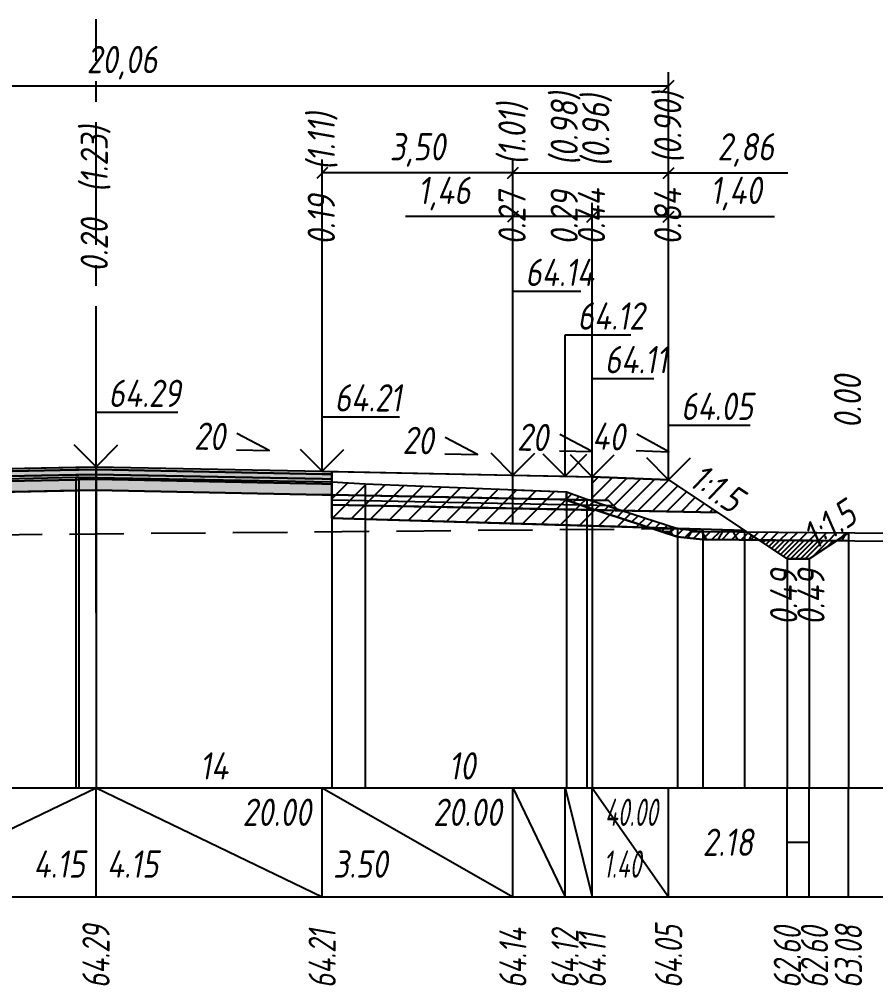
# Model space of a CAD drawing. Extents: x -717 to 1451, y -133302 to 233.
# Drawn here: x 154.1 to 232.6, y -42958.2 to -42869.5 of the extents above; entities that cross this region are included whole.
import ezdxf
from ezdxf.enums import TextEntityAlignment as Align

# ---------------------------------------------------------------- set-up
doc = ezdxf.new("R2010")
doc.units = 0
doc.linetypes.add('осевая2', pattern=[1.125, 0.75, -0.125, 0.125, -0.125])
doc.linetypes.add('штриховая', pattern=[0.75, 0.5, -0.25])
for name, color, linetype in [('Интерполированный поперечник', 2, 'Continuous'), ('Код_514', 1, 'Continuous'), ('Контур_0', 7, 'Continuous'), ('Контур_2521', 7, 'Continuous'), ('Контур_2564', 7, 'Continuous'), ('Контур_2660', 7, 'Continuous'), ('Контур_2665', 7, 'Continuous'), ('Контур_400', 7, 'Continuous'), ('Контур_508', 7, 'Continuous'), ('Контур_512', 7, 'Continuous'), ('Контур_513', 7, 'Continuous'), ('Контур_818', 7, 'Continuous'), ('Красный поперечник', 1, 'Continuous'), ('Объём_2501', 7, 'Continuous'), ('Объём_2564', 7, 'Continuous'), ('Объём_2650', 7, 'Continuous'), ('Объём_2660', 7, 'Continuous'), ('Объём_2661', 7, 'Continuous'), ('Объём_2663', 7, 'Continuous'), ('Объём_2664', 7, 'Continuous'), ('Объём_2665', 7, 'Continuous'), ('Объём_2666', 7, 'Continuous'), ('Объём_2753', 7, 'Continuous'), ('Ось', 1, 'осевая2'), ('Откосы', 7, 'Continuous'), ('Отметки покрытия', 7, 'Continuous'), ('Рабочие отметки', 7, 'Continuous'), ('Рабочие отметки доп.', 7, 'Continuous'), ('Слои выравнивания', 7, 'Continuous'), ('Таблица', 7, 'Continuous'), ('Уклоны проезжей части', 7, 'Continuous'), ('Черный поперечник', 3, 'Continuous')]:
    doc.layers.add(name, color=color, linetype=linetype)
for name, color, linetype, true_color in [('Контур_2540', 2, 'Continuous', 0xffff00), ('Контур_2560', 2, 'Continuous', 0xffff00), ('Контур_2561', 7, 'Continuous', 0xff8040), ('Контур_2562', 3, 'Continuous', 0x00ff00), ('Контур_2563', 7, 'Continuous', 0xff8000), ('Контур_2570', 7, 'Continuous', 0x80ff00), ('Контур_2725', 7, 'Continuous', 0x323232), ('Контур_2736', 4, 'Continuous', 0x00ffff), ('Контур_2737', 4, 'Continuous', 0x00ffff), ('Контур_2738', 4, 'Continuous', 0x00ffff), ('Контур_2739', 4, 'Continuous', 0x00ffff), ('Контур_2741', 4, 'Continuous', 0x00ffff), ('Контур_2742', 4, 'Continuous', 0x00ffff), ('Контур_2743', 4, 'Continuous', 0x00ffff), ('Контур_2744', 7, 'Continuous', 0xa4ffff), ('Контур_2745', 7, 'Continuous', 0xa4ffff), ('Контур_2747', 4, 'Continuous', 0x00ffff), ('Контур_2748', 4, 'Continuous', 0x00ffff), ('Контур_2749', 4, 'Continuous', 0x00ffff), ('Контур_2750', 4, 'Continuous', 0x00ffff), ('Контур_2751', 4, 'Continuous', 0x00ffff), ('Контур_2752', 4, 'Continuous', 0x00ffff), ('Контур_2760', 7, 'Continuous', 0x323232), ('Контур_2761', 7, 'Continuous', 0x323232), ('Контур_2762', 7, 'Continuous', 0x323232), ('Контур_2763', 7, 'Continuous', 0x323232), ('Контур_402', 7, 'Continuous', 0xff6464), ('Контур_703', 4, 'Continuous', 0x00ffff), ('Контур_705', 4, 'Continuous', 0x00ffff), ('Контур_707', 4, 'Continuous', 0x00ffff), ('Контур_720', 131, 'Continuous', 0xaaffff), ('Объём_2500', 7, 'Continuous', 0xc0c0c0), ('Объём_2520', 7, 'Continuous', 0x80ffff), ('Объём_2540', 2, 'Continuous', 0xffff00), ('Объём_2560', 2, 'Continuous', 0xffff00), ('Объём_2561', 7, 'Continuous', 0xff8040), ('Объём_2562', 3, 'Continuous', 0x00ff00), ('Объём_2563', 7, 'Continuous', 0xff8000), ('Объём_2570', 7, 'Continuous', 0x80ff00), ('Объём_2600', 7, 'Continuous', 0x808000), ('Объём_2620', 2, 'Continuous', 0xffff00), ('Объём_2746', 2, 'Continuous', 0xffff00)]:
    doc.layers.add(name, color=color, linetype=linetype, true_color=true_color)
doc.styles.get("Standard").update_dxf_attribs({"font": 'txt', "height": 2.5})
doc.styles.add('М', font='romand.shx', dxfattribs={"width": 0.8, "oblique": 10, "height": 2.5})
doc.dimstyles.new('ISO-25', dxfattribs={"dimtxt": 2.5, "dimasz": 2.5, "dimexe": 1.25, "dimexo": 0.625, "dimtad": 1, "dimtxsty": 'Standard', "dimcen": 2.5, "dimadec": 0, "dimazin": 0, "dimtfac": 1, "dimtmove": 0, "dimatfit": 3, "dimfxl": 1, "dimarcsym": 0})

# ---------------------------------------------------------------- blocks, each defined once
blk = doc.blocks.new('_Oblique')
at = {"color": 0, "linetype": 'ByBlock', "lineweight": -2}
blk.add_line((-0.5, -0.5), (0.5, 0.5), dxfattribs=at)
blk = doc.blocks.new('*D1002')
at = {"color": 0, "lineweight": -2, "transparency": 16777216}
for p, q in [((206.631, -42910.915), (206.631, -42886.379)), ((213.631, -42911.195), (213.631, -42886.379)), ((206.631, -42887.629), (213.631, -42887.629)), ((213.631, -42887.629), (223.363, -42887.629))]:
    blk.add_line(p, q, dxfattribs=at)
at = {"layer": 'Defpoints', "color": 0, "transparency": 16777216}
for p in [(213.631, -42887.629), (206.631, -42911.54), (213.631, -42911.82)]:
    blk.add_point(p, dxfattribs=at)
at = {"color": 0, "lineweight": -2, "transparency": 16777216, "rotation": 180}
blk.add_blockref('_Oblique', (206.631, -42887.629), dxfattribs=at)
at = {"color": 0, "lineweight": -2, "transparency": 16777216}
blk.add_blockref('_Oblique', (213.631, -42887.629), dxfattribs=at)
at = {"color": 0, "transparency": 16777216, "insert": (219.823, -42885.516), "char_height": 2.5, "width": 8.75, "attachment_point": 5, "style": 'М'}
blk.add_mtext('1,40', dxfattribs=at)
blk = doc.blocks.new('*D1004')
at = {"color": 0, "lineweight": -2, "transparency": 16777216}
for p, q in [((199.344, -42910.769), (199.344, -42886.379)), ((206.631, -42910.915), (206.631, -42886.379)), ((199.344, -42887.629), (189.498, -42887.629)), ((206.631, -42887.629), (199.344, -42887.629))]:
    blk.add_line(p, q, dxfattribs=at)
at = {"layer": 'Defpoints', "color": 0, "transparency": 16777216}
for p in [(206.631, -42887.629), (199.344, -42911.394), (206.631, -42911.54)]:
    blk.add_point(p, dxfattribs=at)
at = {"color": 0, "lineweight": -2, "transparency": 16777216, "rotation": 180}
blk.add_blockref('_Oblique', (199.344, -42887.629), dxfattribs=at)
at = {"color": 0, "lineweight": -2, "transparency": 16777216}
blk.add_blockref('_Oblique', (206.631, -42887.629), dxfattribs=at)
at = {"color": 0, "transparency": 16777216, "insert": (193.049, -42885.516), "char_height": 2.5, "width": 9.16667, "attachment_point": 5, "style": 'М'}
blk.add_mtext('1,46', dxfattribs=at)
blk = doc.blocks.new('*D1006')
at = {"color": 0, "lineweight": -2, "transparency": 16777216}
for p, q in [((181.844, -42910.419), (181.844, -42882.379)), ((199.344, -42910.769), (199.344, -42882.379)), ((199.344, -42883.629), (181.844, -42883.629))]:
    blk.add_line(p, q, dxfattribs=at)
at = {"layer": 'Defpoints', "color": 0, "transparency": 16777216}
for p in [(181.844, -42883.629), (181.844, -42911.044), (199.344, -42911.394)]:
    blk.add_point(p, dxfattribs=at)
at = {"color": 0, "lineweight": -2, "transparency": 16777216, "rotation": 180}
blk.add_blockref('_Oblique', (181.844, -42883.629), dxfattribs=at)
at = {"color": 0, "lineweight": -2, "transparency": 16777216}
blk.add_blockref('_Oblique', (199.344, -42883.629), dxfattribs=at)
at = {"color": 0, "transparency": 16777216, "insert": (190.594, -42881.516), "char_height": 2.5, "width": 9.58333, "attachment_point": 5, "style": 'М'}
blk.add_mtext('3,50', dxfattribs=at)
blk = doc.blocks.new('*D1007')
at = {"color": 0, "lineweight": -2, "transparency": 16777216}
for p, q in [((199.344, -42910.769), (199.344, -42882.379)), ((213.631, -42911.195), (213.631, -42882.379)), ((199.344, -42883.629), (213.631, -42883.629)), ((213.631, -42883.629), (224.579, -42883.629))]:
    blk.add_line(p, q, dxfattribs=at)
at = {"layer": 'Defpoints', "color": 0, "transparency": 16777216}
for p in [(199.344, -42883.629), (199.344, -42911.394), (213.631, -42911.82)]:
    blk.add_point(p, dxfattribs=at)
at = {"color": 0, "lineweight": -2, "transparency": 16777216, "rotation": 180}
blk.add_blockref('_Oblique', (199.344, -42883.629), dxfattribs=at)
at = {"color": 0, "lineweight": -2, "transparency": 16777216}
blk.add_blockref('_Oblique', (213.631, -42883.629), dxfattribs=at)
at = {"color": 0, "transparency": 16777216, "insert": (220.718, -42881.516), "char_height": 2.5, "width": 10, "attachment_point": 5, "style": 'М'}
blk.add_mtext('2,86', dxfattribs=at)
blk = doc.blocks.new('*D1009')
at = {"color": 0, "lineweight": -2, "transparency": 16777216}
for p, q in [((113.344, -42911.099), (113.344, -42874.379)), ((213.631, -42911.195), (213.631, -42874.379)), ((113.344, -42875.629), (213.631, -42875.629))]:
    blk.add_line(p, q, dxfattribs=at)
at = {"layer": 'Defpoints', "color": 0, "transparency": 16777216}
for p in [(213.631, -42875.629), (113.344, -42911.724), (213.631, -42911.82)]:
    blk.add_point(p, dxfattribs=at)
at = {"color": 0, "lineweight": -2, "transparency": 16777216, "rotation": 180}
blk.add_blockref('_Oblique', (113.344, -42875.629), dxfattribs=at)
at = {"color": 0, "lineweight": -2, "transparency": 16777216}
blk.add_blockref('_Oblique', (213.631, -42875.629), dxfattribs=at)
at = {"color": 0, "transparency": 16777216, "insert": (163.488, -42873.516), "char_height": 2.5, "width": 11.66667, "attachment_point": 5, "style": 'М'}
blk.add_mtext('20,06', dxfattribs=at)

msp = doc.modelspace()

# ---------------------------------------------------------------- hatches: boundary and pattern name
at = {"layer": 'Объём_2563'}
h = msp.add_hatch(dxfattribs=at)
h.set_pattern_fill('ANSI31', color=256, scale=0.3)
h.paths.add_polyline_path([(209.05, -42914.576), (208.131, -42913.657), (206.631, -42913.627), (206.631, -42911.477), (213.631, -42911.757), (218.131, -42914.757)])
at = {"layer": 'Объём_2570'}
h = msp.add_hatch(dxfattribs=at)
h.set_pattern_fill('ANSI31', color=256, scale=0.2)
h.paths.add_polyline_path([(230.129, -42917.361), (216.788, -42917.243), (214.459, -42916.98), (206.138, -42914.282), (204.26, -42913.63), (204.26, -42912.88), (206.138, -42913.532), (214.459, -42916.23), (216.788, -42916.493), (230.129, -42916.611)])
at = {"layer": 'Объём_2600'}
h = msp.add_hatch(dxfattribs=at)
h.set_pattern_fill('ANSI31', color=6, scale=0.4)
h.paths.add_polyline_path([(182.744, -42915.266), (182.744, -42911.961), (185.786, -42912.139), (204.26, -42912.88), (204.26, -42913.63), (206.138, -42914.282), (211.867, -42916.14)])
h = msp.add_hatch(dxfattribs=at)
h.set_pattern_fill('HONEY', color=5, scale=0.3)
h.paths.add_polyline_path([(216.788, -42917.243), (214.459, -42916.98), (211.867, -42916.14), (220.598, -42916.402), (221.928, -42917.288)])
h = msp.add_hatch(dxfattribs=at)
h.set_pattern_fill('HONEY', color=5, scale=0.3)
h.paths.add_polyline_path([(229.019, -42917.352), (230.129, -42916.611), (230.129, -42917.361)])
at = {"layer": 'Объём_2620'}
h = msp.add_hatch(dxfattribs=at)
h.set_pattern_fill('ANSI31', color=2, scale=0.1)
h.paths.add_polyline_path([(224.521, -42919.017), (221.928, -42917.288), (229.019, -42917.352), (226.521, -42919.017)])
at = {"layer": 'Слои выравнивания'}
for color, points in [(2, [(137.167, -42911.045), (140.344, -42910.982), (159.248, -42910.604), (159.529, -42910.598), (161.094, -42910.567), (161.094, -42910.817), (159.529, -42910.848), (159.248, -42910.854), (140.344, -42911.232), (137.167, -42911.295)]), (3, [(137.167, -42911.295), (140.344, -42911.232), (159.248, -42910.854), (159.529, -42910.848), (161.094, -42910.817), (161.094, -42911.267), (159.529, -42911.298), (159.248, -42911.304), (140.344, -42911.682), (137.167, -42911.745)]), (2, [(161.094, -42910.567), (181.844, -42910.982), (182.744, -42911), (182.744, -42911.25), (181.844, -42911.232), (161.094, -42910.817)]), (3, [(161.094, -42910.817), (181.844, -42911.232), (182.744, -42911.25), (182.744, -42911.7), (181.844, -42911.682), (161.094, -42911.267)]), (4, [(137.167, -42911.745), (140.344, -42911.682), (159.248, -42911.304), (159.529, -42911.298), (161.094, -42911.267), (161.094, -42911.717), (159.529, -42911.748), (159.248, -42911.754), (140.344, -42912.132), (137.167, -42912.195)]), (5, [(137.167, -42912.195), (140.344, -42912.132), (159.248, -42911.754), (159.529, -42911.748), (161.094, -42911.717), (161.094, -42912.717), (159.529, -42912.748), (159.248, -42912.754), (140.344, -42913.132), (137.167, -42913.195)]), (4, [(161.094, -42911.267), (181.844, -42911.682), (182.744, -42911.7), (182.744, -42912.15), (181.844, -42912.132), (161.094, -42911.717)]), (5, [(161.094, -42911.717), (181.844, -42912.132), (182.744, -42912.15), (182.744, -42913.15), (181.844, -42913.132), (161.094, -42912.717)])]:
    msp.add_hatch(color=color, dxfattribs=at).paths.add_polyline_path(points)

# ---------------------------------------------------------------- linework, layer by layer
at = {"layer": 'Интерполированный поперечник', "linetype": 'штриховая', "ltscale": 10, "flags": 128}
msp.add_lwpolyline([(98.655, -42917.282), (214.459, -42916.23)], dxfattribs=at)
at = {"layer": 'Код_514'}
for p, q in [((140.344, -42950), (161.094, -42940)), ((161.094, -42950), (161.094, -42940)), ((161.094, -42940), (181.844, -42950)), ((181.844, -42950), (181.844, -42940)), ((181.844, -42940), (199.344, -42950)), ((199.344, -42950), (199.344, -42940)), ((199.344, -42940), (204.131, -42950)), ((204.131, -42950), (204.131, -42940)), ((204.131, -42940), (206.631, -42950)), ((206.631, -42950), (206.631, -42940)), ((206.631, -42940), (213.631, -42950)), ((213.631, -42950), (213.631, -42940)), ((224.521, -42950), (224.521, -42940)), ((226.521, -42950), (226.521, -42940)), ((230.129, -42950), (230.129, -42940)), ((224.521, -42945), (226.521, -42945))]:
    msp.add_line(p, q, dxfattribs=at)
at = {"layer": 'Контур_0', "flags": 128}
for points in [[(204.131, -42913.577), (182.744, -42913.15), (182.744, -42911), (206.631, -42911.477), (206.631, -42913.627), (204.131, -42913.577), (204.131, -42913.577)], [(213.631, -42911.757), (220.788, -42916.528), (220.788, -42916.528), (220.788, -42916.528), (220.788, -42916.528), (220.788, -42916.528), (220.788, -42916.528), (220.788, -42916.528), (220.788, -42916.528), (220.788, -42916.528), (220.788, -42916.528), (220.788, -42916.528), (220.788, -42916.528), (220.788, -42916.528), (220.788, -42916.528), (224.521, -42919.017)], [(213.631, -42911.757), (220.788, -42916.528), (220.788, -42916.528), (220.788, -42916.528), (220.788, -42916.528), (220.788, -42916.528), (220.788, -42916.528), (220.788, -42916.528), (220.788, -42916.528), (220.788, -42916.528), (220.788, -42916.528), (220.788, -42916.528), (220.788, -42916.528), (220.788, -42916.528), (220.788, -42916.528), (224.521, -42919.017), (226.521, -42919.017), (230.129, -42916.611), (230.129, -42916.611), (230.129, -42916.611), (230.129, -42916.611), (230.129, -42916.611), (230.129, -42916.611), (230.129, -42916.611), (230.129, -42916.611), (230.129, -42916.611), (230.129, -42916.611), (230.129, -42916.611), (230.129, -42916.611), (230.129, -42916.611)], [(206.631, -42914.527), (182.744, -42914.05), (182.744, -42913.15), (208.131, -42913.657), (209.05, -42914.576), (206.631, -42914.527), (206.631, -42914.527)], [(206.631, -42913.627), (208.131, -42913.657), (209.05, -42914.576), (218.131, -42914.757)]]:
    msp.add_lwpolyline(points, dxfattribs=at)
at = {"layer": 'Контур_2521', "color": 250, "flags": 128}
msp.add_lwpolyline([(182.744, -42913.6), (208.591, -42914.117)], dxfattribs=at)
at = {"layer": 'Контур_2540', "flags": 128}
msp.add_lwpolyline([(199.344, -42914.382), (218.131, -42914.757), (220.598, -42916.402), (182.744, -42915.266), (182.744, -42914.05), (199.344, -42914.382), (199.344, -42914.382)], dxfattribs=at)
at = {"layer": 'Контур_2560', "flags": 128}
msp.add_lwpolyline([(206.631, -42911.477), (213.631, -42911.757), (213.631, -42911.757), (213.631, -42911.757)], dxfattribs=at)
at = {"layer": 'Контур_2561', "flags": 128}
msp.add_lwpolyline([(206.631, -42911.477), (206.631, -42911.477), (213.631, -42911.757), (213.631, -42911.757), (206.631, -42911.477)], dxfattribs=at)
at = {"layer": 'Контур_2562', "flags": 128}
msp.add_lwpolyline([(213.631, -42911.757), (213.631, -42911.757), (213.631, -42911.757), (213.631, -42911.757), (213.631, -42911.757)], dxfattribs=at)
at = {"layer": 'Контур_2563', "flags": 128}
msp.add_lwpolyline([(209.05, -42914.576), (208.131, -42913.657), (206.631, -42913.627), (206.631, -42911.477), (213.631, -42911.757), (218.131, -42914.757), (209.05, -42914.576), (209.05, -42914.576)], dxfattribs=at)
at = {"layer": 'Контур_2564', "flags": 128}
msp.add_lwpolyline([(206.631, -42911.477), (213.631, -42911.757)], dxfattribs=at)
at = {"layer": 'Контур_2570', "flags": 128}
msp.add_lwpolyline([(80, -42918.176), (96.522, -42918.268), (97.16, -42918.047), (98.655, -42918.032), (98.655, -42918.032), (114.285, -42913.942), (114.939, -42913.84), (114.939, -42913.09), (115.571, -42913.071), (137.167, -42912.032), (159.248, -42911.523), (159.529, -42911.529), (161.094, -42911.558), (182.744, -42911.961), (185.786, -42912.139), (204.26, -42912.88), (204.26, -42913.63), (206.138, -42914.282), (214.459, -42916.98), (214.459, -42916.98), (216.788, -42917.243), (255.129, -42917.584)], dxfattribs=at)
at = {"layer": 'Контур_2660', "flags": 128}
msp.add_lwpolyline([(182.744, -42915.266), (220.598, -42916.402)], dxfattribs=at)
at = {"layer": 'Контур_2665', "flags": 128}
msp.add_lwpolyline([(213.631, -42911.757), (213.631, -42911.757)], dxfattribs=at)
at = {"layer": 'Контур_2725', "flags": 128}
msp.add_lwpolyline([(137.167, -42913.195), (140.344, -42913.132), (159.248, -42912.754), (159.529, -42912.748), (161.094, -42912.717), (181.844, -42913.132), (182.744, -42913.15)], dxfattribs=at)
at = {"layer": 'Контур_2736', "flags": 128}
for points in [[(213.631, -42911.757), (220.788, -42916.528)], [(220.788, -42916.528), (224.521, -42919.017)]]:
    msp.add_lwpolyline(points, dxfattribs=at)
at = {"layer": 'Контур_2737', "flags": 128}
msp.add_lwpolyline([(220.788, -42916.528), (220.788, -42916.528)], dxfattribs=at)
at = {"layer": 'Контур_2738', "flags": 128}
msp.add_lwpolyline([(220.788, -42916.528), (220.788, -42916.528)], dxfattribs=at)
at = {"layer": 'Контур_2739', "flags": 128}
msp.add_lwpolyline([(220.788, -42916.528), (220.788, -42916.528)], dxfattribs=at)
at = {"layer": 'Контур_2741', "flags": 128}
msp.add_lwpolyline([(230.129, -42916.611), (230.129, -42916.611)], dxfattribs=at)
at = {"layer": 'Контур_2742', "flags": 128}
msp.add_lwpolyline([(230.129, -42916.611), (230.129, -42916.611)], dxfattribs=at)
at = {"layer": 'Контур_2743', "flags": 128}
msp.add_lwpolyline([(230.129, -42916.611), (230.129, -42916.611)], dxfattribs=at)
at = {"layer": 'Контур_2744', "flags": 128}
msp.add_lwpolyline([(230.129, -42916.611), (230.129, -42916.611)], dxfattribs=at)
msp.add_lwpolyline([(230.129, -42916.611), (230.129, -42916.611)], dxfattribs=at)
msp.add_lwpolyline([(230.129, -42916.611), (230.129, -42916.611)], dxfattribs=at)
msp.add_lwpolyline([(230.129, -42916.611), (230.129, -42916.611)], dxfattribs=at)
msp.add_lwpolyline([(230.129, -42916.611), (230.129, -42916.611)], dxfattribs=at)
msp.add_lwpolyline([(230.129, -42916.611), (230.129, -42916.611)], dxfattribs=at)
at = {"layer": 'Контур_2745', "flags": 128}
msp.add_lwpolyline([(220.788, -42916.528), (220.788, -42916.528)], dxfattribs=at)
msp.add_lwpolyline([(220.788, -42916.528), (220.788, -42916.528)], dxfattribs=at)
msp.add_lwpolyline([(220.788, -42916.528), (220.788, -42916.528)], dxfattribs=at)
msp.add_lwpolyline([(220.788, -42916.528), (220.788, -42916.528)], dxfattribs=at)
msp.add_lwpolyline([(220.788, -42916.528), (220.788, -42916.528)], dxfattribs=at)
msp.add_lwpolyline([(220.788, -42916.528), (220.788, -42916.528)], dxfattribs=at)
at = {"layer": 'Контур_2747', "flags": 128}
msp.add_lwpolyline([(220.788, -42916.528), (220.788, -42916.528)], dxfattribs=at)
at = {"layer": 'Контур_2748', "flags": 128}
msp.add_lwpolyline([(220.788, -42916.528), (220.788, -42916.528)], dxfattribs=at)
at = {"layer": 'Контур_2749', "flags": 128}
msp.add_lwpolyline([(220.788, -42916.528), (220.788, -42916.528)], dxfattribs=at)
at = {"layer": 'Контур_2750', "flags": 128}
msp.add_lwpolyline([(230.129, -42916.611), (230.129, -42916.611)], dxfattribs=at)
at = {"layer": 'Контур_2751', "flags": 128}
msp.add_lwpolyline([(230.129, -42916.611), (230.129, -42916.611)], dxfattribs=at)
at = {"layer": 'Контур_2752', "flags": 128}
msp.add_lwpolyline([(230.129, -42916.611), (230.129, -42916.611)], dxfattribs=at)
at = {"layer": 'Контур_2760', "flags": 128}
msp.add_lwpolyline([(137.167, -42911.045), (140.344, -42910.982), (159.248, -42910.604), (159.529, -42910.598), (161.094, -42910.567), (181.844, -42910.982), (182.744, -42911)], dxfattribs=at)
at = {"layer": 'Контур_2761', "flags": 128}
msp.add_lwpolyline([(137.167, -42911.295), (140.344, -42911.232), (159.248, -42910.854), (159.529, -42910.848), (161.094, -42910.817), (181.844, -42911.232), (182.744, -42911.25)], dxfattribs=at)
at = {"layer": 'Контур_2762', "flags": 128}
msp.add_lwpolyline([(137.167, -42911.745), (140.344, -42911.682), (159.248, -42911.304), (159.529, -42911.298), (161.094, -42911.267), (181.844, -42911.682), (182.744, -42911.7)], dxfattribs=at)
at = {"layer": 'Контур_2763', "flags": 128}
msp.add_lwpolyline([(137.167, -42912.195), (140.344, -42912.132), (159.248, -42911.754), (159.529, -42911.748), (161.094, -42911.717), (181.844, -42912.132), (182.744, -42912.15)], dxfattribs=at)
at = {"layer": 'Контур_400', "flags": 128}
for points in [[(120.344, -42911.382), (122.844, -42911.332), (122.844, -42911.332), (122.844, -42911.332), (122.844, -42911.332), (122.844, -42911.332), (122.844, -42911.332), (140.344, -42910.982), (161.094, -42910.567)], [(161.094, -42910.567), (181.844, -42910.982), (199.344, -42911.332), (199.344, -42911.332), (199.344, -42911.332), (199.344, -42911.332), (204.131, -42911.427), (204.131, -42911.427), (206.631, -42911.477)]]:
    msp.add_lwpolyline(points, dxfattribs=at)
at = {"layer": 'Контур_402', "flags": 128}
msp.add_lwpolyline([(106.453, -42916.256), (137.167, -42915.334), (137.167, -42913.195), (161.094, -42912.717), (182.744, -42913.15), (182.744, -42915.266), (220.598, -42916.402)], dxfattribs=at)
at = {"layer": 'Контур_508', "flags": 128}
msp.add_lwpolyline([(104, -42920), (105, -42918.88), (105, -42917.224), (106.453, -42916.256), (137.167, -42915.334), (137.167, -42913.195), (161.094, -42912.717), (182.744, -42913.15), (182.744, -42915.266), (220.598, -42916.402), (224.521, -42919.017), (226.521, -42919.017), (230.129, -42916.611)], dxfattribs=at)
at = {"layer": 'Контур_512', "flags": 128}
msp.add_lwpolyline([(182.744, -42915.266), (220.598, -42916.402), (224.521, -42919.017), (226.521, -42919.017), (230.129, -42916.611)], dxfattribs=at)
at = {"layer": 'Контур_513', "flags": 128}
msp.add_lwpolyline([(104, -42920), (105, -42918.88), (105, -42917.224), (106.453, -42916.256), (137.167, -42915.334), (137.167, -42913.195), (161.094, -42912.717), (182.744, -42913.15), (182.744, -42915.266), (220.598, -42916.402), (224.521, -42919.017), (226.521, -42919.017), (230.129, -42916.611)], dxfattribs=at)
at = {"layer": 'Контур_703', "flags": 128}
msp.add_lwpolyline([(213.631, -42911.757), (220.788, -42916.528)], dxfattribs=at)
at = {"layer": 'Контур_705', "flags": 128}
msp.add_lwpolyline([(220.788, -42916.528), (220.788, -42916.528)], dxfattribs=at)
at = {"layer": 'Контур_707', "flags": 128}
msp.add_lwpolyline([(226.521, -42919.017), (230.129, -42916.611)], dxfattribs=at)
at = {"layer": 'Контур_720', "flags": 128}
msp.add_lwpolyline([(224.521, -42919.017), (226.521, -42919.017)], dxfattribs=at)
at = {"layer": 'Контур_818', "flags": 128}
msp.add_lwpolyline([(105, -42916.372), (114.285, -42913.942), (114.939, -42913.84), (114.939, -42913.09), (115.571, -42913.071), (137.167, -42912.032), (159.248, -42911.523), (159.529, -42911.529), (161.094, -42911.558), (182.744, -42911.961), (185.786, -42912.139), (204.26, -42912.88), (204.26, -42913.63), (206.138, -42914.282), (214.459, -42916.98), (214.459, -42916.98), (216.788, -42917.243), (230.129, -42917.361)], dxfattribs=at)
at = {"layer": 'Красный поперечник'}
for p, q in [((140.344, -42910.982), (161.094, -42910.567)), ((161.094, -42910.567), (181.844, -42910.982)), ((181.844, -42910.982), (199.344, -42911.332)), ((199.344, -42911.332), (204.131, -42911.427)), ((204.131, -42911.427), (206.631, -42911.477)), ((206.631, -42911.477), (213.631, -42911.757)), ((213.631, -42911.757), (224.521, -42919.017)), ((182.744, -42915.266), (182.744, -42940)), ((220.598, -42916.402), (220.598, -42940)), ((226.521, -42919.017), (230.129, -42916.611)), ((230.129, -42916.611), (230.129, -42940)), ((224.521, -42919.017), (224.521, -42940)), ((224.521, -42919.017), (226.521, -42919.017)), ((226.521, -42919.017), (226.521, -42940))]:
    msp.add_line(p, q, dxfattribs=at)
at = {"layer": 'Объём_2500', "flags": 128}
for points in [[(204.131, -42913.577), (182.744, -42913.15), (182.744, -42911), (206.631, -42911.477), (206.631, -42913.627), (204.131, -42913.577), (204.131, -42913.577)], [(199.344, -42911.332), (206.631, -42911.477), (206.631, -42913.627), (204.131, -42913.577), (204.131, -42913.577), (204.131, -42913.577), (199.344, -42913.482), (199.344, -42911.332)]]:
    msp.add_lwpolyline(points, dxfattribs=at)
at = {"layer": 'Объём_2501', "flags": 128}
for points in [[(120.344, -42911.382), (122.844, -42911.332), (122.844, -42911.332), (122.844, -42911.332), (122.844, -42911.332), (122.844, -42911.332), (122.844, -42911.332), (140.344, -42910.982), (161.094, -42910.567)], [(161.094, -42910.567), (181.844, -42910.982), (199.344, -42911.332), (199.344, -42911.332), (199.344, -42911.332), (199.344, -42911.332), (204.131, -42911.427), (204.131, -42911.427), (206.631, -42911.477)], [(199.344, -42911.332), (204.131, -42911.427), (204.131, -42911.427), (206.631, -42911.477)]]:
    msp.add_lwpolyline(points, dxfattribs=at)
at = {"layer": 'Объём_2520', "color": 250, "flags": 128}
for points in [[(206.631, -42914.527), (182.744, -42914.05), (182.744, -42913.15), (208.131, -42913.657), (209.05, -42914.576), (206.631, -42914.527), (206.631, -42914.527)], [(199.344, -42913.482), (208.131, -42913.657), (209.05, -42914.576), (206.631, -42914.527), (206.631, -42914.527), (206.631, -42914.527), (199.344, -42914.382), (199.344, -42913.482)]]:
    msp.add_lwpolyline(points, dxfattribs=at)
at = {"layer": 'Объём_2540', "flags": 128}
for points in [[(199.344, -42914.382), (218.131, -42914.757), (220.598, -42916.402), (182.744, -42915.266), (182.744, -42914.05), (199.344, -42914.382), (199.344, -42914.382)], [(199.344, -42914.382), (218.131, -42914.757), (220.598, -42916.402), (199.344, -42915.764), (199.344, -42914.382)]]:
    msp.add_lwpolyline(points, dxfattribs=at)
at = {"layer": 'Объём_2560', "flags": 128}
msp.add_lwpolyline([(206.631, -42911.477), (213.631, -42911.757), (213.631, -42911.757), (213.631, -42911.757)], dxfattribs=at)
msp.add_lwpolyline([(206.631, -42911.477), (213.631, -42911.757), (213.631, -42911.757), (213.631, -42911.757)], dxfattribs=at)
at = {"layer": 'Объём_2561', "flags": 128}
msp.add_lwpolyline([(206.631, -42911.477), (206.631, -42911.477), (213.631, -42911.757), (213.631, -42911.757), (206.631, -42911.477)], dxfattribs=at)
msp.add_lwpolyline([(206.631, -42911.477), (206.631, -42911.477), (213.631, -42911.757), (213.631, -42911.757), (206.631, -42911.477)], dxfattribs=at)
at = {"layer": 'Объём_2562', "flags": 128}
msp.add_lwpolyline([(213.631, -42911.757), (213.631, -42911.757), (213.631, -42911.757), (213.631, -42911.757), (213.631, -42911.757)], dxfattribs=at)
msp.add_lwpolyline([(213.631, -42911.757), (213.631, -42911.757), (213.631, -42911.757), (213.631, -42911.757), (213.631, -42911.757)], dxfattribs=at)
at = {"layer": 'Объём_2563', "color": 250, "flags": 128}
msp.add_lwpolyline([(209.05, -42914.576), (208.131, -42913.657), (206.631, -42913.627), (206.631, -42911.477), (213.631, -42911.757), (218.131, -42914.757), (209.05, -42914.576), (209.05, -42914.576)], dxfattribs=at)
msp.add_lwpolyline([(209.05, -42914.576), (208.131, -42913.657), (206.631, -42913.627), (206.631, -42911.477), (213.631, -42911.757), (218.131, -42914.757), (209.05, -42914.576), (209.05, -42914.576)], dxfattribs=at)
at = {"layer": 'Объём_2564', "flags": 128}
msp.add_lwpolyline([(206.631, -42911.477), (213.631, -42911.757)], dxfattribs=at)
msp.add_lwpolyline([(206.631, -42911.477), (213.631, -42911.757)], dxfattribs=at)
at = {"layer": 'Объём_2570', "flags": 128}
msp.add_lwpolyline([(230.129, -42917.361), (216.788, -42917.243), (214.459, -42916.98), (206.138, -42914.282), (204.26, -42913.63), (204.26, -42912.88), (206.138, -42913.532), (214.459, -42916.23), (216.788, -42916.493), (230.129, -42916.611), (230.129, -42917.361), (230.129, -42917.361)], dxfattribs=at)
msp.add_lwpolyline([(230.129, -42917.361), (216.788, -42917.243), (214.459, -42916.98), (206.138, -42914.282), (204.26, -42913.63), (204.26, -42912.88), (206.138, -42913.532), (214.459, -42916.23), (216.788, -42916.493), (230.129, -42916.611), (230.129, -42917.361), (230.129, -42917.361)], dxfattribs=at)
at = {"layer": 'Объём_2600', "color": 5, "flags": 128}
for points in [[(216.788, -42917.243), (214.459, -42916.98), (211.867, -42916.14), (220.598, -42916.402), (221.928, -42917.288), (216.788, -42917.243), (216.788, -42917.243)], [(216.788, -42917.243), (214.459, -42916.98), (211.867, -42916.14), (220.598, -42916.402), (221.928, -42917.288), (216.788, -42917.243), (216.788, -42917.243)], [(229.019, -42917.352), (230.129, -42916.611), (230.129, -42917.361), (229.019, -42917.352), (229.019, -42917.352)], [(229.019, -42917.352), (230.129, -42916.611), (230.129, -42917.361), (229.019, -42917.352), (229.019, -42917.352)]]:
    msp.add_lwpolyline(points, dxfattribs=at)
at = {"layer": 'Объём_2620', "flags": 128}
msp.add_lwpolyline([(224.521, -42919.017), (221.928, -42917.288), (229.019, -42917.352), (226.521, -42919.017), (224.521, -42919.017), (224.521, -42919.017)], dxfattribs=at)
msp.add_lwpolyline([(224.521, -42919.017), (221.928, -42917.288), (229.019, -42917.352), (226.521, -42919.017), (224.521, -42919.017), (224.521, -42919.017)], dxfattribs=at)
at = {"layer": 'Объём_2650', "color": 6, "flags": 128}
for points in [[(182.744, -42915.266), (182.744, -42911.961), (185.786, -42912.139), (204.26, -42912.88), (204.26, -42913.63), (206.138, -42914.282), (211.867, -42916.14), (182.744, -42915.266), (182.744, -42915.266)], [(199.344, -42912.683), (204.26, -42912.88), (204.26, -42913.63), (206.138, -42914.282), (211.867, -42916.14), (199.344, -42915.764), (199.344, -42912.683)]]:
    msp.add_lwpolyline(points, dxfattribs=at)
at = {"layer": 'Объём_2660', "flags": 128}
for points in [[(182.744, -42915.266), (220.598, -42916.402)], [(199.344, -42915.764), (220.598, -42916.402)]]:
    msp.add_lwpolyline(points, dxfattribs=at)
at = {"layer": 'Объём_2661', "flags": 128}
msp.add_lwpolyline([(213.631, -42911.757), (220.788, -42916.528)], dxfattribs=at)
msp.add_lwpolyline([(213.631, -42911.757), (220.788, -42916.528)], dxfattribs=at)
at = {"layer": 'Объём_2663', "flags": 128}
for points in [[(220.788, -42916.528), (224.521, -42919.017)], [(220.788, -42916.528), (224.521, -42919.017)], [(226.521, -42919.017), (230.129, -42916.611)], [(226.521, -42919.017), (230.129, -42916.611)]]:
    msp.add_lwpolyline(points, dxfattribs=at)
at = {"layer": 'Объём_2664', "flags": 128}
msp.add_lwpolyline([(224.521, -42919.017), (226.521, -42919.017)], dxfattribs=at)
msp.add_lwpolyline([(224.521, -42919.017), (226.521, -42919.017)], dxfattribs=at)
at = {"layer": 'Объём_2665', "flags": 128}
msp.add_lwpolyline([(213.631, -42911.757), (213.631, -42911.757)], dxfattribs=at)
msp.add_lwpolyline([(213.631, -42911.757), (213.631, -42911.757)], dxfattribs=at)
at = {"layer": 'Объём_2666', "flags": 128}
msp.add_lwpolyline([(213.631, -42911.757), (220.788, -42916.528)], dxfattribs=at)
msp.add_lwpolyline([(213.631, -42911.757), (220.788, -42916.528)], dxfattribs=at)
at = {"layer": 'Объём_2746', "flags": 128}
for points in [[(182.744, -42915.266), (182.744, -42911.961), (185.786, -42912.139), (204.26, -42912.88), (204.26, -42913.63), (206.138, -42914.282), (211.867, -42916.14), (182.744, -42915.266), (182.744, -42915.266)], [(199.344, -42912.683), (204.26, -42912.88), (204.26, -42913.63), (206.138, -42914.282), (211.867, -42916.14), (199.344, -42915.764), (199.344, -42912.683)]]:
    msp.add_lwpolyline(points, dxfattribs=at)
at = {"layer": 'Объём_2753', "flags": 128}
msp.add_lwpolyline([(182.744, -42911), (182.744, -42911)], dxfattribs=at)
at = {"layer": 'Ось', "ltscale": 15}
msp.add_line((161.094, -42923.971), (161.094, -42869.537), dxfattribs=at)
at = {"layer": 'Откосы', "color": 1, "flags": 128}
for points in [[(173.982, -42909.007), (176.982, -42909.067), (174.012, -42907.508)], [(203.62, -42909.101), (206.619, -42909.161), (203.65, -42907.601)], [(210.66, -42909.07), (213.657, -42909.19), (210.72, -42907.571)], [(193.107, -42909.39), (196.107, -42909.45), (193.137, -42907.89)]]:
    msp.add_lwpolyline(points, dxfattribs=at)
at = {"layer": 'Отметки покрытия', "color": 1}
for p, q in [((199.344, -42911.332), (199.344, -42894.477)), ((199.344, -42894.477), (205.594, -42894.477)), ((204.131, -42911.427), (204.131, -42898.477)), ((204.131, -42898.477), (210.181, -42898.477)), ((206.631, -42911.477), (206.631, -42902.477)), ((206.631, -42902.477), (212.281, -42902.477)), ((161.094, -42910.567), (161.094, -42905.567)), ((161.094, -42905.567), (168.594, -42905.567)), ((181.844, -42910.982), (181.844, -42905.982)), ((181.844, -42905.982), (188.944, -42905.982)), ((213.631, -42911.757), (213.631, -42906.757)), ((213.631, -42906.757), (221.131, -42906.757)), ((161.094, -42910.567), (159.094, -42908.567)), ((161.094, -42910.567), (163.094, -42908.567)), ((181.844, -42910.982), (179.844, -42908.982)), ((181.844, -42910.982), (183.844, -42908.982)), ((199.344, -42911.332), (197.344, -42909.332)), ((199.344, -42911.332), (201.344, -42909.332)), ((204.131, -42911.427), (202.131, -42909.427)), ((204.131, -42911.427), (206.131, -42909.427)), ((206.631, -42911.477), (204.631, -42909.477)), ((206.631, -42911.477), (208.631, -42909.477)), ((213.631, -42911.757), (211.631, -42909.757)), ((213.631, -42911.757), (215.631, -42909.757))]:
    msp.add_line(p, q, dxfattribs=at)
at = {"layer": 'Слои выравнивания'}
for p, q in [((161.094, -42910.567), (161.094, -42940)), ((182.744, -42911), (182.744, -42940)), ((206.631, -42911.477), (206.631, -42940))]:
    msp.add_line(p, q, dxfattribs=at)
at = {"layer": 'Слои выравнивания', "color": 2, "flags": 128}
for points in [[(137.167, -42911.045), (140.344, -42910.982), (159.248, -42910.604), (159.529, -42910.598), (161.094, -42910.567), (161.094, -42910.817), (159.529, -42910.848), (159.248, -42910.854), (140.344, -42911.232), (137.167, -42911.295)], [(161.094, -42910.567), (181.844, -42910.982), (182.744, -42911), (182.744, -42911.25), (181.844, -42911.232), (161.094, -42910.817)]]:
    msp.add_lwpolyline(points, close=True, dxfattribs=at)
at = {"layer": 'Слои выравнивания', "color": 3, "flags": 128}
for points in [[(137.167, -42911.295), (140.344, -42911.232), (159.248, -42910.854), (159.529, -42910.848), (161.094, -42910.817), (161.094, -42911.267), (159.529, -42911.298), (159.248, -42911.304), (140.344, -42911.682), (137.167, -42911.745)], [(161.094, -42910.817), (181.844, -42911.232), (182.744, -42911.25), (182.744, -42911.7), (181.844, -42911.682), (161.094, -42911.267)]]:
    msp.add_lwpolyline(points, close=True, dxfattribs=at)
at = {"layer": 'Слои выравнивания', "color": 4, "flags": 128}
for points in [[(137.167, -42911.745), (140.344, -42911.682), (159.248, -42911.304), (159.529, -42911.298), (161.094, -42911.267), (161.094, -42911.717), (159.529, -42911.748), (159.248, -42911.754), (140.344, -42912.132), (137.167, -42912.195)], [(161.094, -42911.267), (181.844, -42911.682), (182.744, -42911.7), (182.744, -42912.15), (181.844, -42912.132), (161.094, -42911.717)]]:
    msp.add_lwpolyline(points, close=True, dxfattribs=at)
at = {"layer": 'Слои выравнивания', "color": 5, "flags": 128}
for points in [[(137.167, -42912.195), (140.344, -42912.132), (159.248, -42911.754), (159.529, -42911.748), (161.094, -42911.717), (161.094, -42912.717), (159.529, -42912.748), (159.248, -42912.754), (140.344, -42913.132), (137.167, -42913.195)], [(161.094, -42911.717), (181.844, -42912.132), (182.744, -42912.15), (182.744, -42913.15), (181.844, -42913.132), (161.094, -42912.717)]]:
    msp.add_lwpolyline(points, close=True, dxfattribs=at)
at = {"layer": 'Таблица'}
for p, q in [((80, -42940), (255.129, -42940)), ((80, -42950), (255.129, -42950))]:
    msp.add_line(p, q, dxfattribs=at)
at = {"layer": 'Черный поперечник', "color": 7}
for p, q in [((159.248, -42911.523), (159.248, -42940)), ((159.529, -42911.529), (159.529, -42940)), ((161.094, -42911.558), (161.094, -42940)), ((182.744, -42911.961), (182.744, -42940)), ((185.786, -42912.139), (185.786, -42940)), ((204.26, -42912.88), (204.26, -42940)), ((206.138, -42913.532), (206.138, -42940)), ((214.459, -42916.23), (214.459, -42940)), ((216.788, -42916.493), (216.788, -42940))]:
    msp.add_line(p, q, dxfattribs=at)
at = {"layer": 'Черный поперечник', "flags": 128}
msp.add_lwpolyline([(80, -42917.426), (96.522, -42917.518), (97.16, -42917.297), (98.655, -42917.282), (114.285, -42913.192), (114.939, -42913.09), (115.571, -42913.071), (137.167, -42912.032), (159.248, -42911.523), (159.529, -42911.529), (161.094, -42911.558), (182.744, -42911.961), (185.786, -42912.139), (204.26, -42912.88), (206.138, -42913.532), (214.459, -42916.23), (216.788, -42916.493), (255.129, -42916.834)], dxfattribs=at)

# ---------------------------------------------------------------- texts
at = {"layer": 'Код_514', "style": 'М', "oblique": 10}
for s, width, p in [('20.00', 0.8, (180.844, -42941)), ('20.00', 0.8, (198.344, -42941)), ('40.00', 0.6, (212.631, -42941))]:
    msp.add_text(s, height=2.5, dxfattribs=dict(at, width=width)).set_placement(p, align=Align.TOP_RIGHT)
at = {"layer": 'Код_514', "style": 'М', "oblique": 10, "width": 0.8}
msp.add_text('2.18', height=2.5, dxfattribs=at).set_placement((219.076, -42945), align=Align.MIDDLE_CENTER)
msp.add_text('4.15', height=2.5, dxfattribs=at).set_placement((160.094, -42949), align=Align.BOTTOM_RIGHT)
at = {"layer": 'Код_514', "style": 'М', "oblique": 10}
for s, width, p in [('4.15', 0.8, (162.094, -42949)), ('3.50', 0.8, (182.844, -42949)), ('1.40', 0.6, (207.631, -42949))]:
    msp.add_text(s, height=2.5, dxfattribs=dict(at, width=width)).set_placement(p, align=Align.BOTTOM_LEFT)
at = {"layer": 'Код_514', "style": 'М', "oblique": 10, "width": 0.7}
for s, p in [('64.29', (161.094, -42958.382)), ('64.14', (199.344, -42958.382)), ('64.12', (204.131, -42958.382)), ('64.05', (213.631, -42958.382)), ('62.60', (224.521, -42958.382)), ('62.60', (227.021, -42958.382)), ('63.08', (230.129, -42958.382)), ('64.21', (181.844, -42958.382)), ('64.11', (206.631, -42958.382))]:
    msp.add_text(s, height=2.5, rotation=90, dxfattribs=at).set_placement(p, align=Align.MIDDLE_LEFT)
at = {"layer": 'Отметки покрытия', "color": 1, "style": 'М', "oblique": 10, "width": 0.8}
for s, p in [('64.14', (200.485, -42894.746)), ('64.12', (205.272, -42898.746)), ('64.11', (207.772, -42902.746)), ('64.29', (162.235, -42905.835)), ('64.21', (182.985, -42906.25)), ('64.05', (214.772, -42907.026))]:
    msp.add_text(s, height=2.5, dxfattribs=at).set_placement(p, align=Align.BOTTOM_LEFT)
at = {"layer": 'Рабочие отметки', "color": 1, "style": 'М', "oblique": 10, "width": 0.8}
for s, p in [('0.19', (181.766, -42890.227)), ('0.27', (199.266, -42890.227)), ('0.29', (204.053, -42890.227)), ('0.44', (206.553, -42890.227)), ('0.84', (213.553, -42890.227)), ('0.20', (160.931, -42892.701)), ('0.00', (230.051, -42907.042))]:
    msp.add_text(s, height=2.5, rotation=90, dxfattribs=at).set_placement(p, align=Align.MIDDLE_LEFT)
for p in [(224.193, -42919.948), (226.693, -42919.948)]:
    msp.add_text('0.49', height=2.5, rotation=90, dxfattribs=at).set_placement(p, align=Align.MIDDLE_RIGHT)
at = {"layer": 'Рабочие отметки доп.', "color": 1, "style": 'М', "oblique": 10, "width": 0.8}
for s, p in [('(0.98)', (204.053, -42882.927)), ('(0.96)', (206.949, -42883.055)), ('(0.90)', (213.553, -42882.727)), ('(1.01)', (199.266, -42882.877)), ('(1.11)', (181.766, -42883.377)), ('(1.23)', (160.931, -42885.401))]:
    msp.add_text(s, height=2.5, rotation=90, dxfattribs=at).set_placement(p, align=Align.MIDDLE_LEFT)
at = {"layer": 'Слои выравнивания', "style": 'М', "oblique": 10, "width": 0.8}
for s, p in [('14', (171.919, -42940)), ('10', (194.688, -42940))]:
    msp.add_text(s, height=2.5, dxfattribs=at).set_placement(p, align=Align.BOTTOM_CENTER)
at = {"layer": 'Уклоны проезжей части', "color": 1, "style": 'М', "oblique": 10, "width": 0.8}
for s, rotation, p in [('20', 358.85423, (171.489, -42909.774)), ('20', 358.85423, (201.126, -42909.868)), ('40', 357.70938, (208.068, -42909.786)), ('20', 358.85423, (190.614, -42910.157)), ('1:1.5', 326.30994, (216.958, -42914.205)), ('1:1.5', 33.69007, (229.523, -42917.508))]:
    msp.add_text(s, height=2.5, rotation=rotation, dxfattribs=at).set_placement(p, align=Align.BOTTOM_CENTER)

# ---------------------------------------------------------------- dimensions: what is measured, and where the dimension line sits
at = {"color": 5}
dim = msp.add_linear_dim(base=(213.631, -42875.629), p1=(113.344, -42911.724), p2=(213.631, -42911.82), angle=180, dimstyle='ISO-25', override={"dimasz": 1, "dimlfac": 0.2, "dimzin": 0, "dimtxsty": 'М', "dimblk1": 'Oblique', "dimblk2": 'Oblique', "dimsah": 1}, dxfattribs=at)
dim.commit()
dim.dimension.update_dxf_attribs({"geometry": '*D1009', "text_midpoint": (163.488, -42873.516)})
dim = msp.add_linear_dim(base=(181.844, -42883.629), p1=(199.344, -42911.394), p2=(181.844, -42911.044), dimstyle='ISO-25', override={"dimasz": 1, "dimlfac": 0.2, "dimzin": 0, "dimtxsty": 'М', "dimblk1": 'Oblique', "dimblk2": 'Oblique', "dimsah": 1}, dxfattribs=at)
dim.commit()
dim.dimension.update_dxf_attribs({"geometry": '*D1006', "text_midpoint": (190.594, -42881.516)})
dim = msp.add_linear_dim(base=(199.344, -42883.629), p1=(213.631, -42911.82), p2=(199.344, -42911.394), dimstyle='ISO-25', override={"dimasz": 1, "dimlfac": 0.2, "dimzin": 0, "dimtxsty": 'М', "dimblk1": 'Oblique', "dimblk2": 'Oblique', "dimsah": 1}, dxfattribs=at)
dim.commit()
dim.dimension.update_dxf_attribs({"geometry": '*D1007', "text_midpoint": (220.718, -42883.629), "dimtype": 160})
for base, p1, p2, picture, middle in [((206.631, -42887.629), (199.344, -42911.394), (206.631, -42911.54), '*D1004', (193.049, -42887.629)), ((213.631, -42887.629), (206.631, -42911.54), (213.631, -42911.82), '*D1002', (219.823, -42887.629))]:
    dim = msp.add_linear_dim(base=base, p1=p1, p2=p2, angle=180, dimstyle='ISO-25', override={"dimasz": 1, "dimlfac": 0.2, "dimzin": 0, "dimtxsty": 'М', "dimblk1": 'Oblique', "dimblk2": 'Oblique', "dimsah": 1}, dxfattribs=at)
    dim.commit()
    dim.dimension.update_dxf_attribs({"geometry": picture, "text_midpoint": middle, "dimtype": 160})

doc.saveas('drawing.dxf')
